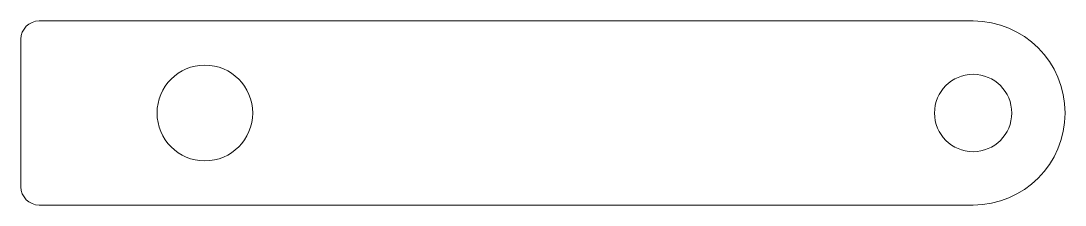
# Model space of a CAD drawing. Header units: millimetres. Extents: x 128.2 to 185, y 144.9 to 154.9.
import ezdxf

# ---------------------------------------------------------------- set-up
doc = ezdxf.new("R2010")
doc.units = ezdxf.units.MM
doc.layers.add('VISIBLE', color=7, linetype='Continuous', lineweight=0)

msp = doc.modelspace()

# ---------------------------------------------------------------- linework, layer by layer
at = {"layer": 'VISIBLE'}
for p, q in [((129.206, 154.873), (179.956, 154.873)), ((128.206, 145.873), (128.206, 153.873)), ((179.956, 144.873), (129.206, 144.873))]:
    msp.add_line(p, q, dxfattribs=at)
for centre, radius in [((138.206, 149.873), 2.6), ((179.956, 149.873), 2.1)]:
    msp.add_circle(centre, radius, dxfattribs=at)
for centre, radius, start, end in [((129.206, 153.873), 1, 90, 180), ((179.956, 149.873), 5, 270, 90), ((129.206, 145.873), 1, 180, 270)]:
    msp.add_arc(centre, radius, start, end, dxfattribs=at)

doc.saveas('drawing.dxf')
